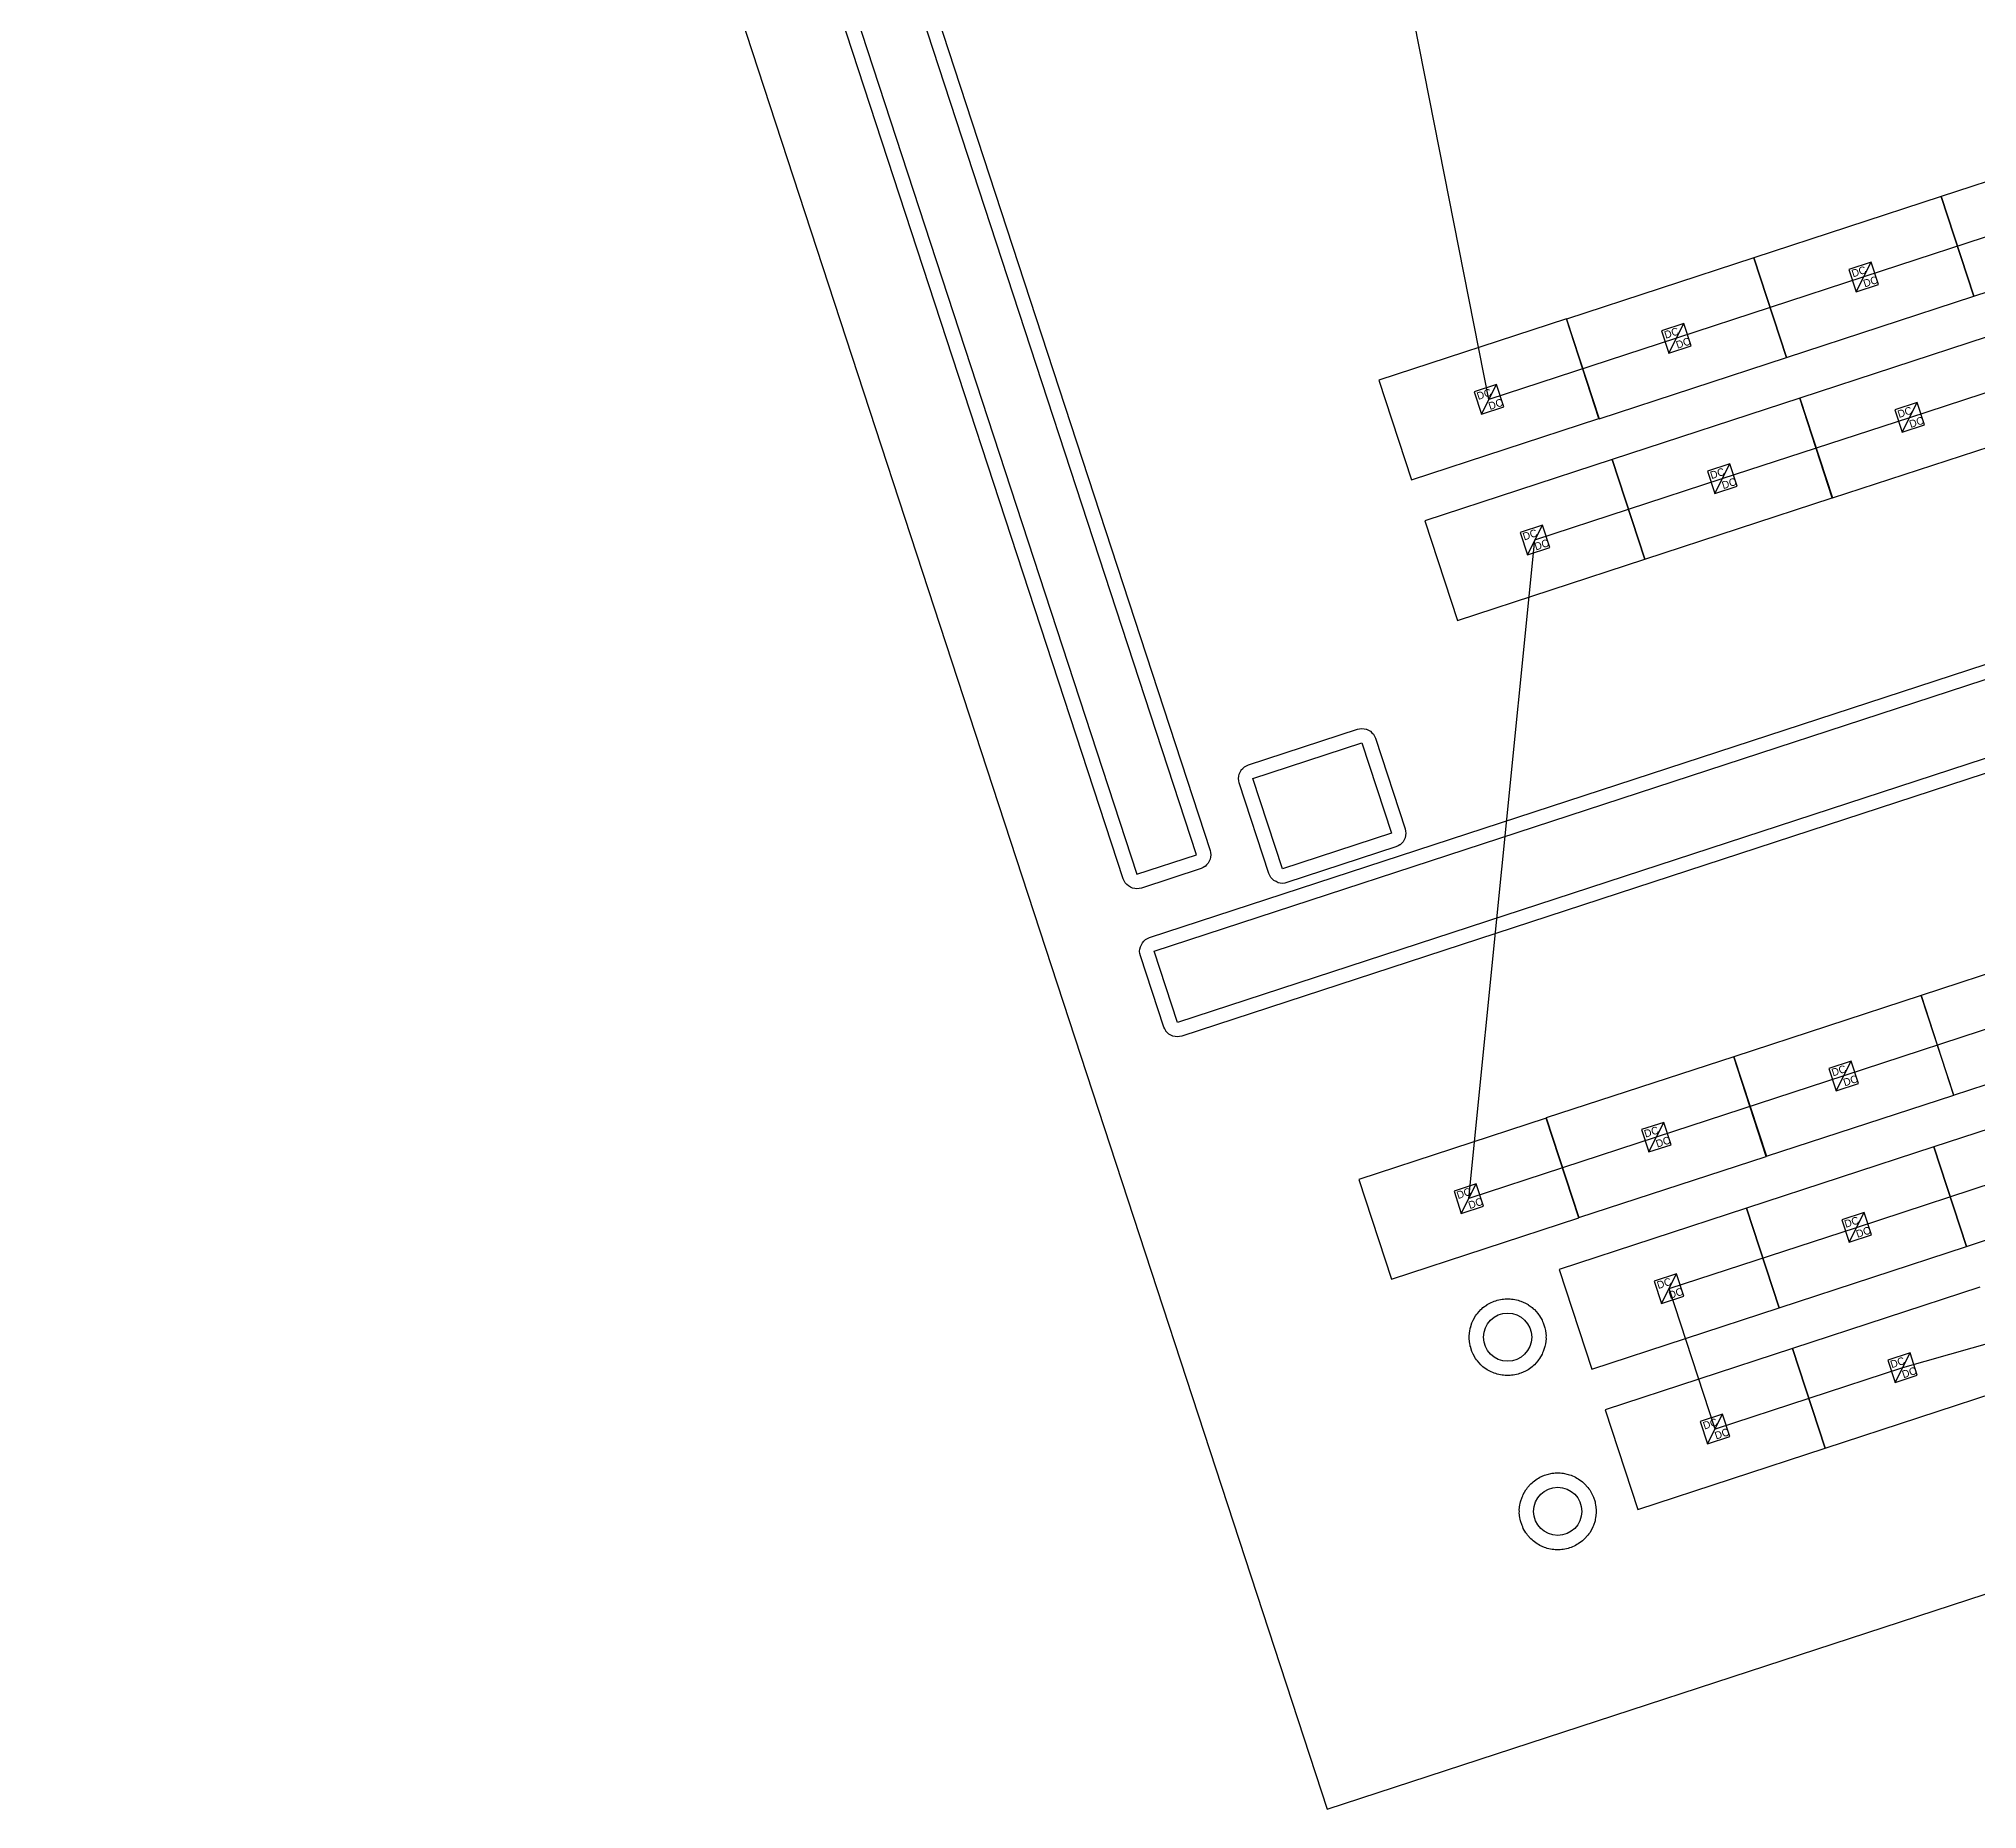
# Model space of a CAD drawing. Header units: feet. Extents: x -377 to 137, y -256 to 143.
# Drawn here: x -179.8 to -112.2, y -116.3 to -54.5 of the extents above; entities that cross this region are included whole.
import ezdxf

# ---------------------------------------------------------------- set-up
doc = ezdxf.new("R2010")
doc.units = ezdxf.units.FT
for name, color, linetype in [('Buildings', 7, 'CONTINUOUS'), ('Modules', 7, 'CONTINUOUS'), ('Obstructions', 7, 'CONTINUOUS'), ('Setbacks', 7, 'CONTINUOUS'), ('Strings', 7, 'CONTINUOUS')]:
    doc.layers.add(name, color=color, linetype=linetype)

msp = doc.modelspace()

# ---------------------------------------------------------------- linework, layer by layer
at = {"layer": 'Buildings', "color": 252}
for p, q in [((-179.85, 21.164), (-134.872, -116.347)), ((-134.872, -116.347), (-1.2, -72.625))]:
    msp.add_line(p, q, dxfattribs=at)
at = {"layer": 'Modules', "color": 254}
for p, q in [((-106.892, -57.901), (-113.434, -60.041)), ((-113.436, -60.038), (-119.978, -62.178)), ((-112.298, -63.517), (-113.436, -60.038)), ((-113.434, -60.041), (-112.296, -63.52)), ((-112.296, -63.52), (-105.754, -61.381)), ((-119.977, -62.182), (-126.52, -64.321)), ((-119.978, -62.178), (-118.84, -65.657)), ((-118.839, -65.661), (-119.977, -62.182)), ((-115.876, -62.33), (-116.655, -62.585)), ((-116.655, -62.585), (-116.4, -63.365)), ((-116.4, -63.365), (-115.876, -62.33)), ((-115.621, -63.11), (-115.876, -62.33)), ((-118.84, -65.657), (-112.298, -63.517)), ((-116.4, -63.365), (-115.621, -63.11)), ((-126.522, -64.318), (-133.064, -66.458)), ((-125.384, -67.797), (-126.522, -64.318)), ((-126.52, -64.321), (-125.381, -67.801)), ((-122.417, -64.474), (-123.197, -64.729)), ((-123.197, -64.729), (-122.942, -65.508)), ((-122.942, -65.508), (-122.417, -64.474)), ((-122.162, -65.253), (-122.417, -64.474)), ((-111.831, -64.946), (-118.373, -67.086)), ((-122.942, -65.508), (-122.162, -65.253)), ((-125.381, -67.801), (-118.839, -65.661)), ((-133.064, -66.458), (-131.926, -69.937)), ((-128.961, -66.61), (-129.741, -66.865)), ((-129.741, -66.865), (-129.486, -67.645)), ((-129.486, -67.645), (-128.961, -66.61)), ((-128.706, -67.39), (-128.961, -66.61)), ((-129.486, -67.645), (-128.706, -67.39)), ((-118.376, -67.083), (-124.918, -69.223)), ((-117.238, -70.562), (-118.376, -67.083)), ((-118.373, -67.086), (-117.235, -70.565)), ((-114.271, -67.239), (-115.051, -67.494)), ((-115.051, -67.494), (-114.796, -68.273)), ((-114.796, -68.273), (-114.271, -67.239)), ((-114.016, -68.018), (-114.271, -67.239)), ((-131.926, -69.937), (-125.384, -67.797)), ((-114.796, -68.273), (-114.016, -68.018)), ((-117.235, -70.565), (-110.693, -68.426)), ((-124.917, -69.223), (-131.459, -71.363)), ((-124.918, -69.223), (-123.78, -72.702)), ((-123.779, -72.702), (-124.917, -69.223)), ((-120.815, -69.375), (-121.595, -69.63)), ((-121.595, -69.63), (-121.34, -70.41)), ((-121.34, -70.41), (-120.815, -69.375)), ((-120.56, -70.155), (-120.815, -69.375)), ((-121.34, -70.41), (-120.56, -70.155)), ((-123.78, -72.702), (-117.238, -70.562)), ((-131.459, -71.363), (-130.321, -74.842)), ((-127.357, -71.515), (-128.136, -71.77)), ((-127.881, -72.55), (-127.357, -71.515)), ((-127.102, -72.295), (-127.357, -71.515)), ((-128.136, -71.77), (-127.881, -72.55)), ((-127.881, -72.55), (-127.102, -72.295)), ((-130.321, -74.842), (-123.779, -72.702)), ((-107.598, -85.793), (-114.14, -87.933)), ((-114.136, -87.933), (-120.678, -90.073)), ((-114.14, -87.933), (-113.002, -91.412)), ((-112.998, -91.413), (-114.136, -87.933)), ((-113.002, -91.412), (-106.46, -89.272)), ((-120.681, -90.074), (-127.223, -92.213)), ((-119.543, -93.553), (-120.681, -90.074)), ((-120.678, -90.073), (-119.54, -93.552)), ((-116.576, -90.226), (-117.356, -90.481)), ((-117.356, -90.481), (-117.101, -91.26)), ((-117.101, -91.26), (-116.576, -90.226)), ((-116.321, -91.005), (-116.576, -90.226)), ((-117.101, -91.26), (-116.321, -91.005)), ((-107.151, -91.078), (-113.693, -93.218)), ((-119.54, -93.552), (-112.998, -91.413)), ((-127.225, -92.217), (-133.767, -94.357)), ((-126.087, -95.697), (-127.225, -92.217)), ((-127.223, -92.213), (-126.085, -95.693)), ((-123.12, -92.366), (-123.9, -92.621)), ((-123.9, -92.621), (-123.645, -93.4)), ((-123.645, -93.4), (-123.12, -92.366)), ((-122.865, -93.145), (-123.12, -92.366)), ((-123.645, -93.4), (-122.865, -93.145)), ((-113.69, -93.222), (-120.232, -95.362)), ((-113.693, -93.218), (-112.555, -96.697)), ((-112.552, -96.701), (-113.69, -93.222)), ((-126.085, -95.693), (-119.543, -93.553)), ((-133.767, -94.357), (-132.629, -97.837)), ((-129.665, -94.51), (-130.444, -94.765)), ((-130.189, -95.544), (-129.665, -94.51)), ((-129.41, -95.289), (-129.665, -94.51)), ((-112.555, -96.697), (-106.013, -94.557)), ((-130.444, -94.765), (-130.189, -95.544)), ((-130.189, -95.544), (-129.41, -95.289)), ((-120.234, -95.358), (-126.776, -97.498)), ((-119.096, -98.838), (-120.234, -95.358)), ((-120.232, -95.362), (-119.094, -98.841)), ((-132.629, -97.837), (-126.087, -95.697)), ((-116.13, -95.514), (-116.909, -95.769)), ((-116.909, -95.769), (-116.654, -96.549)), ((-116.654, -96.549), (-116.13, -95.514)), ((-115.875, -96.294), (-116.13, -95.514)), ((-119.094, -98.841), (-112.552, -96.701)), ((-116.654, -96.549), (-115.875, -96.294)), ((-126.776, -97.498), (-125.638, -100.977)), ((-122.674, -97.651), (-123.453, -97.906)), ((-123.453, -97.906), (-123.198, -98.685)), ((-123.198, -98.685), (-122.674, -97.651)), ((-122.419, -98.43), (-122.674, -97.651)), ((-112.085, -98.123), (-118.627, -100.263)), ((-123.198, -98.685), (-122.419, -98.43)), ((-125.638, -100.977), (-119.096, -98.838)), ((-118.626, -100.263), (-125.169, -102.403)), ((-118.627, -100.263), (-117.489, -103.742)), ((-117.488, -103.743), (-118.626, -100.263)), ((-114.525, -100.415), (-115.304, -100.67)), ((-115.304, -100.67), (-115.049, -101.45)), ((-115.049, -101.45), (-114.525, -100.415)), ((-114.27, -101.195), (-114.525, -100.415)), ((-115.049, -101.45), (-114.27, -101.195)), ((-117.489, -103.742), (-110.947, -101.602)), ((-125.169, -102.403), (-124.031, -105.882)), ((-121.066, -102.556), (-121.846, -102.811)), ((-121.846, -102.811), (-121.591, -103.59)), ((-121.591, -103.59), (-121.066, -102.556)), ((-120.811, -103.335), (-121.066, -102.556)), ((-121.591, -103.59), (-120.811, -103.335)), ((-124.031, -105.882), (-117.488, -103.743))]:
    msp.add_line(p, q, dxfattribs=at)
at = {"layer": 'Obstructions', "color": 252}
for p, q in [((-139.433, -83.026), (-159.6, -21.365)), ((-161.68, -22.048), (-141.513, -83.705)), ((-140.915, -86.393), (-36.214, -52.146)), ((-35.4, -54.637), (-140.101, -88.88)), ((-137.466, -80.36), (-133.659, -79.114)), ((-133.659, -79.114), (-132.626, -82.273)), ((-136.433, -83.519), (-137.466, -80.36)), ((-132.626, -82.273), (-136.433, -83.519)), ((-141.513, -83.705), (-139.433, -83.026)), ((-140.101, -88.88), (-140.915, -86.393))]:
    msp.add_line(p, q, dxfattribs=at)
for centre in [(-128.573, -99.866), (-126.823, -105.947)]:
    msp.add_circle(centre, 0.841, dxfattribs=at)
at = {"layer": 'Setbacks', "color": 2}
for p, q in [((-159.121, -21.209), (-138.954, -82.869)), ((-141.991, -83.862), (-162.158, -22.205)), ((-35.244, -55.115), (-139.944, -89.359)), ((-141.071, -85.915), (-101.542, -72.985)), ((-137.623, -79.881), (-133.815, -78.636)), ((-133.815, -78.636), (-133.738, -78.624)), ((-133.815, -78.636), (-133.815, -78.636)), ((-133.815, -78.636), (-133.815, -78.636)), ((-133.815, -78.636), (-133.815, -78.636)), ((-133.738, -78.624), (-133.66, -78.611)), ((-133.66, -78.611), (-133.66, -78.611)), ((-133.66, -78.611), (-133.66, -78.611)), ((-133.66, -78.611), (-133.66, -78.611)), ((-133.66, -78.611), (-133.659, -78.611)), ((-133.659, -78.611), (-133.582, -78.623)), ((-133.582, -78.623), (-133.505, -78.635)), ((-133.505, -78.635), (-133.504, -78.635)), ((-133.504, -78.635), (-133.504, -78.635)), ((-133.504, -78.635), (-133.504, -78.635)), ((-133.504, -78.635), (-133.504, -78.636)), ((-133.504, -78.636), (-133.433, -78.671)), ((-133.433, -78.671), (-133.364, -78.706)), ((-133.364, -78.706), (-133.364, -78.707)), ((-133.364, -78.707), (-133.364, -78.707)), ((-133.364, -78.707), (-133.364, -78.707)), ((-133.364, -78.707), (-133.363, -78.707)), ((-133.363, -78.707), (-133.307, -78.763)), ((-133.307, -78.763), (-133.252, -78.817)), ((-133.252, -78.817), (-133.252, -78.818)), ((-133.252, -78.818), (-133.252, -78.818)), ((-133.252, -78.818), (-133.252, -78.818)), ((-133.252, -78.818), (-133.252, -78.818)), ((-133.252, -78.818), (-133.216, -78.888)), ((-133.216, -78.888), (-133.18, -78.957)), ((-133.18, -78.957), (-133.18, -78.958)), ((-133.18, -78.958), (-133.18, -78.958)), ((-133.18, -78.958), (-133.18, -78.958)), ((-133.18, -78.958), (-132.147, -82.117)), ((-137.969, -80.36), (-137.958, -80.284)), ((-137.969, -80.361), (-137.969, -80.36)), ((-137.969, -80.361), (-137.969, -80.361)), ((-137.957, -80.439), (-137.969, -80.361)), ((-137.969, -80.361), (-137.969, -80.361)), ((-137.969, -80.361), (-137.969, -80.361)), ((-137.958, -80.284), (-137.945, -80.206)), ((-137.945, -80.516), (-137.957, -80.439)), ((-137.945, -80.205), (-137.91, -80.136)), ((-137.945, -80.206), (-137.945, -80.205)), ((-137.945, -80.205), (-137.945, -80.205)), ((-137.945, -80.205), (-137.945, -80.205)), ((-137.945, -80.205), (-137.945, -80.205)), ((-136.912, -83.675), (-137.945, -80.516)), ((-137.945, -80.516), (-137.945, -80.516)), ((-137.945, -80.516), (-137.945, -80.516)), ((-137.945, -80.516), (-137.945, -80.516)), ((-137.91, -80.136), (-137.874, -80.065)), ((-137.874, -80.064), (-137.818, -80.009)), ((-137.874, -80.065), (-137.874, -80.064)), ((-137.874, -80.065), (-137.874, -80.065)), ((-137.874, -80.065), (-137.874, -80.065)), ((-137.874, -80.065), (-137.874, -80.065)), ((-137.818, -80.009), (-137.763, -79.953)), ((-137.763, -79.953), (-137.763, -79.953)), ((-137.763, -79.953), (-137.763, -79.953)), ((-137.763, -79.953), (-137.763, -79.953)), ((-137.763, -79.953), (-137.762, -79.953)), ((-137.762, -79.953), (-137.692, -79.917)), ((-137.692, -79.917), (-137.623, -79.882)), ((-137.623, -79.882), (-137.623, -79.881)), ((-132.183, -82.499), (-132.218, -82.568)), ((-132.147, -82.429), (-132.183, -82.499)), ((-132.147, -82.117), (-132.147, -82.117)), ((-132.147, -82.117), (-132.147, -82.117)), ((-132.147, -82.117), (-132.147, -82.118)), ((-132.147, -82.118), (-132.135, -82.195)), ((-132.135, -82.351), (-132.147, -82.428)), ((-132.147, -82.428), (-132.147, -82.428)), ((-132.147, -82.428), (-132.147, -82.428)), ((-132.147, -82.428), (-132.147, -82.428)), ((-132.147, -82.428), (-132.147, -82.429)), ((-132.135, -82.195), (-132.123, -82.272)), ((-132.123, -82.273), (-132.135, -82.351)), ((-132.123, -82.272), (-132.122, -82.272)), ((-132.122, -82.273), (-132.123, -82.273)), ((-132.122, -82.272), (-132.122, -82.272)), ((-132.122, -82.272), (-132.122, -82.273)), ((-138.954, -83.181), (-138.989, -83.251)), ((-138.954, -82.869), (-138.954, -82.869)), ((-138.954, -82.869), (-138.954, -82.87)), ((-138.954, -82.87), (-138.954, -82.87)), ((-138.954, -82.87), (-138.942, -82.947)), ((-138.942, -83.103), (-138.954, -83.18)), ((-138.954, -83.18), (-138.954, -83.18)), ((-138.954, -83.18), (-138.954, -83.18)), ((-138.954, -83.18), (-138.954, -83.181)), ((-138.954, -83.181), (-138.954, -83.181)), ((-138.942, -82.947), (-138.929, -83.024)), ((-138.929, -83.026), (-138.942, -83.103)), ((-138.929, -83.024), (-138.929, -83.025)), ((-138.929, -83.025), (-138.929, -83.025)), ((-138.929, -83.025), (-138.929, -83.025)), ((-138.929, -83.025), (-138.929, -83.026)), ((-132.469, -82.752), (-136.277, -83.997)), ((-132.399, -82.716), (-132.469, -82.752)), ((-132.469, -82.752), (-132.469, -82.752)), ((-132.33, -82.68), (-132.399, -82.716)), ((-132.329, -82.68), (-132.33, -82.68)), ((-132.274, -82.625), (-132.329, -82.68)), ((-132.329, -82.68), (-132.329, -82.68)), ((-132.329, -82.68), (-132.329, -82.68)), ((-132.329, -82.68), (-132.329, -82.68)), ((-132.218, -82.569), (-132.274, -82.625)), ((-132.218, -82.568), (-132.218, -82.568)), ((-132.218, -82.568), (-132.218, -82.568)), ((-132.218, -82.568), (-132.218, -82.569)), ((-132.218, -82.569), (-132.218, -82.569)), ((-141.956, -83.932), (-141.991, -83.862)), ((-141.991, -83.862), (-141.991, -83.862)), ((-139.276, -83.504), (-141.357, -84.184)), ((-139.206, -83.468), (-139.276, -83.504)), ((-139.276, -83.504), (-139.276, -83.504)), ((-139.276, -83.504), (-139.276, -83.504)), ((-139.276, -83.504), (-139.276, -83.504)), ((-139.137, -83.433), (-139.206, -83.468)), ((-139.136, -83.433), (-139.137, -83.433)), ((-139.081, -83.377), (-139.136, -83.432)), ((-139.136, -83.432), (-139.136, -83.432)), ((-139.136, -83.432), (-139.136, -83.432)), ((-139.136, -83.432), (-139.136, -83.433)), ((-139.025, -83.321), (-139.081, -83.377)), ((-138.989, -83.251), (-139.025, -83.32)), ((-139.025, -83.32), (-139.025, -83.321)), ((-139.025, -83.321), (-139.025, -83.321)), ((-139.025, -83.321), (-139.025, -83.321)), ((-139.025, -83.321), (-139.025, -83.321)), ((-136.911, -83.676), (-136.912, -83.675)), ((-136.912, -83.675), (-136.912, -83.675)), ((-136.912, -83.675), (-136.912, -83.675)), ((-136.875, -83.746), (-136.911, -83.676)), ((-136.84, -83.815), (-136.875, -83.746)), ((-136.84, -83.816), (-136.84, -83.815)), ((-136.84, -83.815), (-136.84, -83.815)), ((-136.84, -83.815), (-136.84, -83.815)), ((-136.84, -83.815), (-136.84, -83.815)), ((-136.784, -83.872), (-136.84, -83.816)), ((-136.729, -83.926), (-136.784, -83.872)), ((-141.92, -84.001), (-141.956, -83.932)), ((-141.92, -84.002), (-141.92, -84.001)), ((-141.919, -84.002), (-141.92, -84.002)), ((-141.92, -84.002), (-141.92, -84.002)), ((-141.92, -84.002), (-141.92, -84.002)), ((-141.864, -84.057), (-141.919, -84.002)), ((-141.809, -84.112), (-141.864, -84.057)), ((-141.808, -84.113), (-141.809, -84.112)), ((-141.738, -84.149), (-141.808, -84.113)), ((-141.808, -84.113), (-141.808, -84.113)), ((-141.808, -84.113), (-141.808, -84.113)), ((-141.808, -84.113), (-141.808, -84.113)), ((-141.668, -84.184), (-141.738, -84.149)), ((-141.667, -84.184), (-141.668, -84.184)), ((-141.668, -84.184), (-141.668, -84.184)), ((-141.668, -84.184), (-141.668, -84.184)), ((-141.668, -84.184), (-141.668, -84.184)), ((-141.59, -84.196), (-141.667, -84.184)), ((-141.513, -84.208), (-141.59, -84.196)), ((-141.512, -84.208), (-141.513, -84.208)), ((-141.434, -84.196), (-141.512, -84.208)), ((-141.512, -84.208), (-141.512, -84.208)), ((-141.512, -84.208), (-141.512, -84.208)), ((-141.512, -84.208), (-141.512, -84.208)), ((-141.357, -84.184), (-141.434, -84.196)), ((-141.357, -84.184), (-141.357, -84.184)), ((-136.728, -83.927), (-136.729, -83.926)), ((-136.658, -83.962), (-136.728, -83.927)), ((-136.728, -83.927), (-136.728, -83.927)), ((-136.728, -83.927), (-136.728, -83.927)), ((-136.728, -83.927), (-136.728, -83.927)), ((-136.588, -83.998), (-136.658, -83.962)), ((-136.587, -83.998), (-136.588, -83.998)), ((-136.588, -83.998), (-136.588, -83.998)), ((-136.588, -83.998), (-136.588, -83.998)), ((-136.588, -83.998), (-136.588, -83.998)), ((-136.509, -84.01), (-136.587, -83.998)), ((-136.433, -84.022), (-136.509, -84.01)), ((-136.432, -84.022), (-136.433, -84.022)), ((-136.354, -84.01), (-136.432, -84.022)), ((-136.432, -84.022), (-136.432, -84.022)), ((-136.432, -84.022), (-136.432, -84.022)), ((-136.432, -84.022), (-136.432, -84.022)), ((-136.277, -83.997), (-136.354, -84.01)), ((-136.277, -83.997), (-136.277, -83.997)), ((-136.277, -83.997), (-136.277, -83.997)), ((-136.277, -83.997), (-136.277, -83.997)), ((-141.141, -85.95), (-141.072, -85.915)), ((-141.072, -85.915), (-141.071, -85.915)), ((-141.071, -85.915), (-141.071, -85.915)), ((-141.071, -85.915), (-141.071, -85.915)), ((-141.418, -86.394), (-141.406, -86.316)), ((-141.418, -86.395), (-141.418, -86.394)), ((-141.418, -86.394), (-141.418, -86.394)), ((-141.418, -86.394), (-141.418, -86.394)), ((-141.418, -86.394), (-141.418, -86.394)), ((-141.406, -86.472), (-141.418, -86.395)), ((-141.406, -86.316), (-141.394, -86.239)), ((-141.393, -86.549), (-141.406, -86.472)), ((-141.394, -86.238), (-141.359, -86.169)), ((-141.394, -86.239), (-141.394, -86.238)), ((-141.394, -86.239), (-141.394, -86.239)), ((-141.394, -86.239), (-141.394, -86.239)), ((-141.394, -86.239), (-141.394, -86.239)), ((-141.393, -86.55), (-141.393, -86.549)), ((-140.579, -89.037), (-141.393, -86.55)), ((-141.393, -86.55), (-141.393, -86.55)), ((-141.393, -86.55), (-141.393, -86.55)), ((-141.359, -86.169), (-141.323, -86.099)), ((-141.323, -86.099), (-141.323, -86.098)), ((-141.323, -86.098), (-141.323, -86.098)), ((-141.323, -86.098), (-141.323, -86.098)), ((-141.323, -86.098), (-141.322, -86.098)), ((-141.322, -86.098), (-141.267, -86.043)), ((-141.267, -86.043), (-141.212, -85.987)), ((-141.212, -85.987), (-141.211, -85.986)), ((-141.212, -85.987), (-141.212, -85.987)), ((-141.212, -85.987), (-141.212, -85.987)), ((-141.212, -85.987), (-141.212, -85.987)), ((-141.211, -85.986), (-141.141, -85.95)), ((-140.544, -89.106), (-140.579, -89.037)), ((-140.579, -89.037), (-140.579, -89.037)), ((-140.579, -89.037), (-140.579, -89.037)), ((-140.579, -89.037), (-140.579, -89.037)), ((-140.579, -89.037), (-140.579, -89.037)), ((-140.579, -89.037), (-140.579, -89.037)), ((-140.579, -89.037), (-140.579, -89.037)), ((-140.579, -89.037), (-140.579, -89.037)), ((-140.579, -89.037), (-140.579, -89.037)), ((-140.508, -89.176), (-140.544, -89.106)), ((-140.507, -89.177), (-140.508, -89.176)), ((-140.452, -89.232), (-140.507, -89.177)), ((-140.507, -89.177), (-140.507, -89.177)), ((-140.507, -89.177), (-140.507, -89.177)), ((-140.507, -89.177), (-140.507, -89.177)), ((-140.396, -89.288), (-140.452, -89.232)), ((-140.395, -89.288), (-140.396, -89.288)), ((-140.396, -89.288), (-140.396, -89.288)), ((-140.396, -89.288), (-140.396, -89.288)), ((-140.396, -89.288), (-140.396, -89.288)), ((-140.325, -89.324), (-140.395, -89.288)), ((-140.256, -89.359), (-140.325, -89.324)), ((-140.255, -89.359), (-140.256, -89.359)), ((-140.178, -89.371), (-140.255, -89.359)), ((-140.255, -89.359), (-140.255, -89.359)), ((-140.255, -89.359), (-140.255, -89.359)), ((-140.255, -89.359), (-140.255, -89.359)), ((-140.1, -89.384), (-140.178, -89.371)), ((-140.099, -89.384), (-140.1, -89.384)), ((-140.1, -89.384), (-140.1, -89.384)), ((-140.1, -89.384), (-140.1, -89.384)), ((-140.1, -89.384), (-140.1, -89.384)), ((-140.022, -89.371), (-140.099, -89.384)), ((-139.945, -89.359), (-140.022, -89.371)), ((-139.944, -89.359), (-139.945, -89.359)), ((-139.944, -89.359), (-139.944, -89.359)), ((-129.432, -98.834), (-129.289, -98.731)), ((-129.289, -98.73), (-129.243, -98.707)), ((-129.289, -98.731), (-129.289, -98.73)), ((-129.243, -98.707), (-129.199, -98.678)), ((-129.199, -98.678), (-129.198, -98.678)), ((-129.198, -98.678), (-129.038, -98.607)), ((-129.038, -98.607), (-129.037, -98.606)), ((-129.037, -98.606), (-128.987, -98.593)), ((-128.987, -98.593), (-128.938, -98.574)), ((-128.938, -98.574), (-128.766, -98.537)), ((-128.938, -98.574), (-128.938, -98.574)), ((-128.766, -98.537), (-128.765, -98.537)), ((-128.765, -98.537), (-128.713, -98.535)), ((-128.713, -98.535), (-128.662, -98.526)), ((-128.662, -98.526), (-128.661, -98.526)), ((-128.661, -98.526), (-128.485, -98.526)), ((-128.485, -98.526), (-128.485, -98.526)), ((-128.485, -98.526), (-128.433, -98.535)), ((-128.433, -98.535), (-128.381, -98.537)), ((-128.381, -98.537), (-128.381, -98.537)), ((-128.381, -98.537), (-128.209, -98.574)), ((-128.209, -98.574), (-128.208, -98.574)), ((-128.208, -98.574), (-128.159, -98.593)), ((-128.159, -98.593), (-128.109, -98.606)), ((-128.109, -98.606), (-128.109, -98.607)), ((-128.109, -98.607), (-127.948, -98.678)), ((-127.948, -98.678), (-127.947, -98.678)), ((-127.947, -98.678), (-127.904, -98.707)), ((-127.904, -98.707), (-127.857, -98.73)), ((-127.857, -98.73), (-127.857, -98.731)), ((-127.857, -98.731), (-127.715, -98.834)), ((-129.874, -99.536), (-129.82, -99.369)), ((-129.82, -99.368), (-129.796, -99.322)), ((-129.82, -99.369), (-129.82, -99.368)), ((-129.796, -99.322), (-129.778, -99.273)), ((-129.778, -99.273), (-129.777, -99.272)), ((-129.777, -99.272), (-129.689, -99.12)), ((-129.689, -99.12), (-129.656, -99.079)), ((-129.689, -99.12), (-129.689, -99.12)), ((-129.656, -99.079), (-129.628, -99.035)), ((-129.628, -99.035), (-129.51, -98.904)), ((-129.628, -99.035), (-129.628, -99.035)), ((-129.51, -98.904), (-129.469, -98.871)), ((-129.51, -98.904), (-129.51, -98.904)), ((-129.469, -98.871), (-129.432, -98.834)), ((-129.432, -98.834), (-129.432, -98.834)), ((-127.715, -98.834), (-127.714, -98.834)), ((-127.714, -98.834), (-127.677, -98.871)), ((-127.677, -98.871), (-127.637, -98.904)), ((-127.637, -98.904), (-127.636, -98.904)), ((-127.636, -98.904), (-127.519, -99.035)), ((-127.519, -99.035), (-127.518, -99.035)), ((-127.518, -99.035), (-127.49, -99.079)), ((-127.49, -99.079), (-127.457, -99.12)), ((-127.457, -99.12), (-127.457, -99.12)), ((-127.457, -99.12), (-127.369, -99.272)), ((-127.369, -99.272), (-127.369, -99.273)), ((-127.369, -99.273), (-127.35, -99.322)), ((-127.35, -99.322), (-127.326, -99.368)), ((-127.326, -99.368), (-127.326, -99.369)), ((-127.326, -99.369), (-127.272, -99.536)), ((-129.915, -99.814), (-129.896, -99.639)), ((-129.912, -99.866), (-129.915, -99.814)), ((-129.915, -99.814), (-129.915, -99.814)), ((-129.915, -99.918), (-129.912, -99.866)), ((-129.915, -99.919), (-129.915, -99.918)), ((-129.896, -100.094), (-129.915, -99.919)), ((-129.896, -99.638), (-129.883, -99.588)), ((-129.896, -99.639), (-129.896, -99.638)), ((-129.883, -100.145), (-129.896, -100.094)), ((-129.896, -100.094), (-129.896, -100.094)), ((-129.883, -99.588), (-129.875, -99.536)), ((-129.875, -100.196), (-129.883, -100.145)), ((-129.875, -99.536), (-129.874, -99.536)), ((-127.272, -99.536), (-127.272, -99.536)), ((-127.272, -99.536), (-127.264, -99.588)), ((-127.264, -100.145), (-127.272, -100.196)), ((-127.264, -99.588), (-127.25, -99.638)), ((-127.25, -100.094), (-127.264, -100.145)), ((-127.25, -99.638), (-127.25, -99.639)), ((-127.25, -99.639), (-127.232, -99.814)), ((-127.232, -99.919), (-127.25, -100.094)), ((-127.25, -100.094), (-127.25, -100.094)), ((-127.232, -99.814), (-127.234, -99.866)), ((-127.234, -99.866), (-127.232, -99.918)), ((-127.232, -99.814), (-127.232, -99.814)), ((-127.232, -99.918), (-127.232, -99.919)), ((-129.874, -100.197), (-129.875, -100.196)), ((-129.82, -100.364), (-129.874, -100.197)), ((-129.796, -100.411), (-129.82, -100.364)), ((-129.82, -100.364), (-129.82, -100.364)), ((-129.778, -100.459), (-129.796, -100.411)), ((-129.777, -100.46), (-129.778, -100.459)), ((-129.689, -100.612), (-129.777, -100.46)), ((-129.689, -100.613), (-129.689, -100.612)), ((-129.656, -100.653), (-129.689, -100.613)), ((-129.628, -100.697), (-129.656, -100.653)), ((-129.51, -100.828), (-129.628, -100.697)), ((-129.628, -100.697), (-129.628, -100.697)), ((-129.469, -100.861), (-129.51, -100.828)), ((-129.51, -100.828), (-129.51, -100.828)), ((-127.637, -100.828), (-127.677, -100.861)), ((-127.636, -100.828), (-127.637, -100.828)), ((-127.519, -100.697), (-127.636, -100.828)), ((-127.518, -100.697), (-127.519, -100.697)), ((-127.49, -100.653), (-127.518, -100.697)), ((-127.457, -100.613), (-127.49, -100.653)), ((-127.369, -100.46), (-127.457, -100.612)), ((-127.457, -100.612), (-127.457, -100.613)), ((-127.35, -100.411), (-127.369, -100.459)), ((-127.369, -100.459), (-127.369, -100.46)), ((-127.326, -100.364), (-127.35, -100.411)), ((-127.272, -100.197), (-127.326, -100.364)), ((-127.326, -100.364), (-127.326, -100.364)), ((-127.272, -100.196), (-127.272, -100.197)), ((-129.432, -100.898), (-129.469, -100.861)), ((-129.289, -101.002), (-129.432, -100.898)), ((-129.432, -100.898), (-129.432, -100.898)), ((-129.243, -101.026), (-129.289, -101.002)), ((-129.289, -101.002), (-129.289, -101.002)), ((-129.199, -101.054), (-129.243, -101.026)), ((-129.198, -101.054), (-129.199, -101.054)), ((-129.038, -101.126), (-129.198, -101.054)), ((-129.037, -101.126), (-129.038, -101.126)), ((-128.987, -101.139), (-129.037, -101.126)), ((-128.938, -101.158), (-128.987, -101.139)), ((-128.766, -101.195), (-128.938, -101.158)), ((-128.938, -101.158), (-128.938, -101.158)), ((-128.765, -101.195), (-128.766, -101.195)), ((-128.713, -101.198), (-128.765, -101.195)), ((-128.662, -101.206), (-128.713, -101.198)), ((-128.661, -101.206), (-128.662, -101.206)), ((-128.485, -101.206), (-128.661, -101.206)), ((-128.433, -101.198), (-128.485, -101.206)), ((-128.485, -101.206), (-128.485, -101.206)), ((-128.381, -101.195), (-128.433, -101.198)), ((-128.209, -101.158), (-128.381, -101.195)), ((-128.381, -101.195), (-128.381, -101.195)), ((-128.208, -101.158), (-128.209, -101.158)), ((-128.159, -101.139), (-128.208, -101.158)), ((-128.109, -101.126), (-128.159, -101.139)), ((-127.948, -101.054), (-128.109, -101.126)), ((-128.109, -101.126), (-128.109, -101.126)), ((-127.947, -101.054), (-127.948, -101.054)), ((-127.904, -101.026), (-127.947, -101.054)), ((-127.857, -101.002), (-127.904, -101.026)), ((-127.715, -100.898), (-127.857, -101.002)), ((-127.857, -101.002), (-127.857, -101.002)), ((-127.714, -100.898), (-127.715, -100.898)), ((-127.677, -100.861), (-127.714, -100.898)), ((-127.681, -104.915), (-127.539, -104.812)), ((-127.539, -104.812), (-127.538, -104.811)), ((-127.538, -104.811), (-127.492, -104.788)), ((-127.492, -104.788), (-127.448, -104.759)), ((-127.448, -104.759), (-127.287, -104.687)), ((-127.448, -104.759), (-127.448, -104.759)), ((-127.287, -104.687), (-127.236, -104.674)), ((-127.287, -104.687), (-127.287, -104.687)), ((-127.236, -104.674), (-127.188, -104.655)), ((-127.188, -104.655), (-127.187, -104.655)), ((-127.187, -104.655), (-127.015, -104.618)), ((-127.015, -104.618), (-126.962, -104.616)), ((-127.015, -104.618), (-127.015, -104.618)), ((-126.962, -104.616), (-126.911, -104.607)), ((-126.911, -104.607), (-126.91, -104.607)), ((-126.91, -104.607), (-126.735, -104.607)), ((-126.735, -104.607), (-126.734, -104.607)), ((-126.734, -104.607), (-126.683, -104.616)), ((-126.683, -104.616), (-126.63, -104.618)), ((-126.63, -104.618), (-126.63, -104.618)), ((-126.63, -104.618), (-126.458, -104.655)), ((-126.458, -104.655), (-126.457, -104.655)), ((-126.457, -104.655), (-126.409, -104.674)), ((-126.409, -104.674), (-126.358, -104.687)), ((-126.358, -104.687), (-126.358, -104.687)), ((-126.358, -104.687), (-126.197, -104.759)), ((-126.197, -104.759), (-126.197, -104.759)), ((-126.197, -104.759), (-126.153, -104.788)), ((-126.153, -104.788), (-126.107, -104.811)), ((-126.107, -104.811), (-126.106, -104.812)), ((-126.106, -104.812), (-125.964, -104.915)), ((-128.124, -105.617), (-128.07, -105.449)), ((-128.07, -105.449), (-128.069, -105.449)), ((-128.069, -105.449), (-128.046, -105.403)), ((-128.046, -105.403), (-128.027, -105.354)), ((-128.027, -105.353), (-127.939, -105.201)), ((-128.027, -105.354), (-128.027, -105.353)), ((-127.939, -105.201), (-127.906, -105.16)), ((-127.939, -105.201), (-127.939, -105.201)), ((-127.906, -105.16), (-127.877, -105.116)), ((-127.877, -105.116), (-127.759, -104.985)), ((-127.877, -105.116), (-127.877, -105.116)), ((-127.759, -104.985), (-127.718, -104.952)), ((-127.759, -104.985), (-127.759, -104.985)), ((-127.718, -104.952), (-127.682, -104.915)), ((-127.682, -104.915), (-127.681, -104.915)), ((-125.964, -104.915), (-125.964, -104.915)), ((-125.964, -104.915), (-125.927, -104.952)), ((-125.927, -104.952), (-125.886, -104.985)), ((-125.886, -104.985), (-125.886, -104.985)), ((-125.886, -104.985), (-125.768, -105.116)), ((-125.768, -105.116), (-125.768, -105.116)), ((-125.768, -105.116), (-125.739, -105.16)), ((-125.739, -105.16), (-125.707, -105.201)), ((-125.707, -105.201), (-125.706, -105.201)), ((-125.706, -105.201), (-125.618, -105.353)), ((-125.618, -105.353), (-125.618, -105.354)), ((-125.618, -105.354), (-125.599, -105.403)), ((-125.599, -105.403), (-125.576, -105.449)), ((-125.576, -105.449), (-125.576, -105.449)), ((-125.576, -105.449), (-125.521, -105.617)), ((-128.164, -105.894), (-128.146, -105.72)), ((-128.164, -105.895), (-128.164, -105.894)), ((-128.161, -105.947), (-128.164, -105.895)), ((-128.164, -105.999), (-128.161, -105.947)), ((-128.164, -106), (-128.164, -105.999)), ((-128.146, -106.175), (-128.164, -106)), ((-128.146, -105.719), (-128.132, -105.669)), ((-128.146, -105.72), (-128.146, -105.719)), ((-128.132, -106.225), (-128.146, -106.175)), ((-128.146, -106.175), (-128.146, -106.175)), ((-128.132, -105.669), (-128.124, -105.617)), ((-128.124, -106.277), (-128.132, -106.225)), ((-128.124, -105.617), (-128.124, -105.617)), ((-125.521, -105.617), (-125.521, -105.617)), ((-125.521, -105.617), (-125.513, -105.669)), ((-125.513, -106.225), (-125.521, -106.277)), ((-125.513, -105.669), (-125.499, -105.719)), ((-125.499, -106.175), (-125.513, -106.225)), ((-125.499, -105.719), (-125.499, -105.72)), ((-125.499, -105.72), (-125.481, -105.894)), ((-125.481, -106), (-125.499, -106.175)), ((-125.499, -106.175), (-125.499, -106.175)), ((-125.481, -105.895), (-125.484, -105.947)), ((-125.484, -105.947), (-125.481, -105.999)), ((-125.481, -105.894), (-125.481, -105.895)), ((-125.481, -105.999), (-125.481, -106)), ((-128.07, -106.445), (-128.124, -106.277)), ((-128.124, -106.277), (-128.124, -106.277)), ((-128.069, -106.445), (-128.07, -106.445)), ((-128.046, -106.492), (-128.069, -106.445)), ((-128.027, -106.54), (-128.046, -106.492)), ((-128.027, -106.541), (-128.027, -106.54)), ((-127.939, -106.693), (-128.027, -106.541)), ((-127.939, -106.694), (-127.939, -106.693)), ((-127.906, -106.734), (-127.939, -106.694)), ((-127.877, -106.778), (-127.906, -106.734)), ((-127.759, -106.909), (-127.877, -106.778)), ((-127.877, -106.778), (-127.877, -106.778)), ((-127.718, -106.942), (-127.759, -106.909)), ((-127.759, -106.909), (-127.759, -106.909)), ((-125.886, -106.909), (-125.927, -106.942)), ((-125.768, -106.778), (-125.886, -106.909)), ((-125.886, -106.909), (-125.886, -106.909)), ((-125.739, -106.734), (-125.768, -106.778)), ((-125.768, -106.778), (-125.768, -106.778)), ((-125.707, -106.694), (-125.739, -106.734)), ((-125.706, -106.693), (-125.707, -106.694)), ((-125.618, -106.541), (-125.706, -106.693)), ((-125.599, -106.492), (-125.618, -106.54)), ((-125.618, -106.54), (-125.618, -106.541)), ((-125.576, -106.445), (-125.599, -106.492)), ((-125.521, -106.277), (-125.576, -106.445)), ((-125.576, -106.445), (-125.576, -106.445)), ((-125.521, -106.277), (-125.521, -106.277)), ((-127.682, -106.979), (-127.718, -106.942)), ((-127.681, -106.979), (-127.682, -106.979)), ((-127.539, -107.083), (-127.681, -106.979)), ((-127.538, -107.083), (-127.539, -107.083)), ((-127.492, -107.107), (-127.538, -107.083)), ((-127.448, -107.135), (-127.492, -107.107)), ((-127.287, -107.207), (-127.448, -107.135)), ((-127.448, -107.135), (-127.448, -107.135)), ((-127.236, -107.22), (-127.287, -107.207)), ((-127.287, -107.207), (-127.287, -107.207)), ((-127.188, -107.239), (-127.236, -107.22)), ((-127.187, -107.239), (-127.188, -107.239)), ((-127.015, -107.276), (-127.187, -107.239)), ((-126.962, -107.279), (-127.015, -107.276)), ((-127.015, -107.276), (-127.015, -107.276)), ((-126.911, -107.287), (-126.962, -107.279)), ((-126.91, -107.287), (-126.911, -107.287)), ((-126.735, -107.287), (-126.91, -107.287)), ((-126.734, -107.287), (-126.735, -107.287)), ((-126.683, -107.279), (-126.734, -107.287)), ((-126.63, -107.276), (-126.683, -107.279)), ((-126.458, -107.239), (-126.63, -107.276)), ((-126.63, -107.276), (-126.63, -107.276)), ((-126.457, -107.239), (-126.458, -107.239)), ((-126.409, -107.22), (-126.457, -107.239)), ((-126.358, -107.207), (-126.409, -107.22)), ((-126.197, -107.135), (-126.358, -107.207)), ((-126.358, -107.207), (-126.358, -107.207)), ((-126.153, -107.107), (-126.197, -107.135)), ((-126.197, -107.135), (-126.197, -107.135)), ((-126.107, -107.083), (-126.153, -107.107)), ((-126.106, -107.083), (-126.107, -107.083)), ((-125.964, -106.979), (-126.106, -107.083)), ((-125.927, -106.942), (-125.964, -106.979)), ((-125.964, -106.979), (-125.964, -106.979))]:
    msp.add_line(p, q, dxfattribs=at)
at = {"layer": 'Strings', "color": 11}
for p, q in [((-129.224, -67.128), (-134.038, -42.731)), ((-109.594, -60.711), (-116.138, -62.847)), ((-116.138, -62.847), (-122.679, -64.991)), ((-122.679, -64.991), (-129.224, -67.128)), ((-114.533, -67.756), (-107.992, -65.616)), ((-121.078, -69.892), (-114.533, -67.756)), ((-127.619, -72.033), (-121.078, -69.892)), ((-129.927, -95.027), (-127.619, -72.033)), ((-110.3, -88.603), (-116.838, -90.743)), ((-116.838, -90.743), (-123.383, -92.883)), ((-123.383, -92.883), (-129.927, -95.027)), ((-116.392, -96.031), (-109.853, -93.887)), ((-93.695, -94.965), (-114.787, -100.933)), ((-122.936, -98.168), (-116.392, -96.031)), ((-121.329, -103.073), (-122.936, -98.168)), ((-114.787, -100.933), (-121.329, -103.073))]:
    msp.add_line(p, q, dxfattribs=at)

# ---------------------------------------------------------------- texts
at = {"layer": 'Modules'}
for p in [(-116.512, -62.866), (-116.104, -63.216), (-123.053, -65.01), (-122.645, -65.36), (-129.597, -67.146), (-129.19, -67.496), (-114.907, -67.775), (-114.499, -68.124), (-121.451, -69.911), (-121.043, -70.261), (-127.993, -72.051), (-127.585, -72.401), (-117.212, -90.762), (-116.804, -91.111), (-123.756, -92.902), (-123.348, -93.252), (-130.301, -95.046), (-129.893, -95.395), (-116.765, -96.05), (-116.358, -96.4), (-123.31, -98.187), (-122.902, -98.536), (-115.161, -100.951), (-114.753, -101.301), (-121.702, -103.091), (-121.294, -103.441)]:
    msp.add_text('DC', height=0.2625, rotation=18.11193, dxfattribs=at).set_placement(p)

doc.saveas('drawing.dxf')
